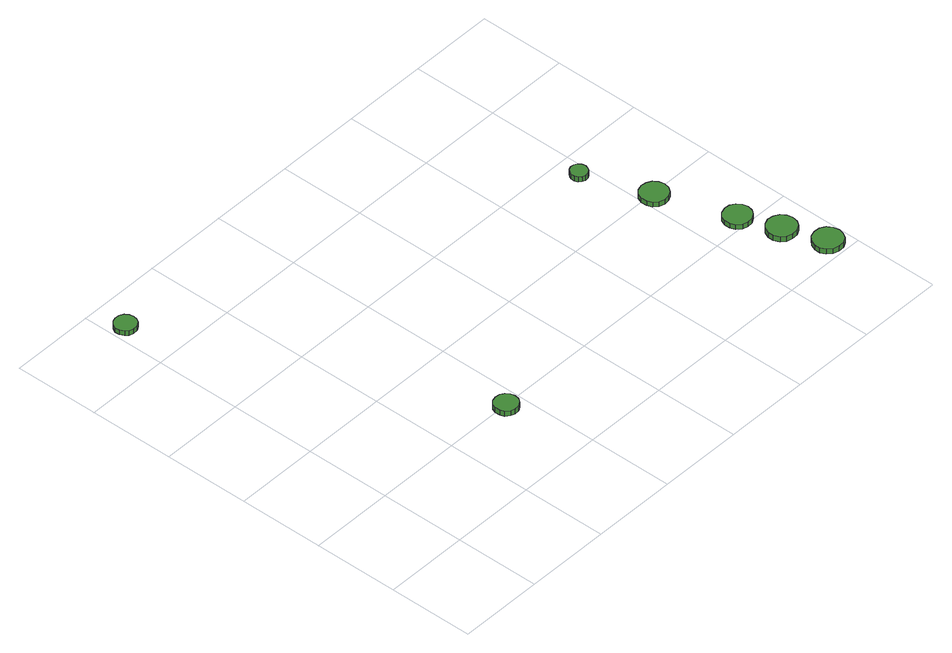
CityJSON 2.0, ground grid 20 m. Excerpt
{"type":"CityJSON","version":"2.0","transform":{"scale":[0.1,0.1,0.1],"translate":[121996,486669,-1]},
"CityObjects":{
"tree1":{"type":"SolitaryVegetationObject","attributes":{"function":"something"},"geometry":[{"type":"MultiSurface","lod":"1","boundaries":[[[0,1,2,3,4,5,6,7,8,9,10,11,12,13,14]],[[15,16,17,18,19,20,21,22,23,24,25,26,27,28,29]],[[0,29,28,1]],[[1,28,27,2]],[[2,27,26,3]],[[3,26,25,4]],[[4,25,24,5]],[[5,24,23,6]],[[6,23,22,7]],[[7,22,21,8]],[[8,21,20,9]],[[9,20,19,10]],[[10,19,18,11]],[[11,18,17,12]],[[12,17,16,13]],[[13,16,15,14]],[[14,15,29,0]]]}]},
"tree2":{"type":"SolitaryVegetationObject","attributes":{"function":"something"},"geometry":[{"type":"MultiSurface","lod":"1","boundaries":[[[30,31,32,33,34,35,36,37,38,39,40,41,42,43,44]],[[45,46,47,48,49,50,51,52,53,54,55,56,57,58,59]],[[30,59,58,31]],[[31,58,57,32]],[[32,57,56,33]],[[33,56,55,34]],[[34,55,54,35]],[[35,54,53,36]],[[36,53,52,37]],[[37,52,51,38]],[[38,51,50,39]],[[39,50,49,40]],[[40,49,48,41]],[[41,48,47,42]],[[42,47,46,43]],[[43,46,45,44]],[[44,45,59,30]]]}]},
"tree3":{"type":"SolitaryVegetationObject","attributes":{"function":"something"},"geometry":[{"type":"MultiSurface","lod":"1","boundaries":[[[60,61,62,63,64,65,66,67,68,69,70,71,72,73,74]],[[75,76,77,78,79,80,81,82,83,84,85,86,87,88,89]],[[60,89,88,61]],[[61,88,87,62]],[[62,87,86,63]],[[63,86,85,64]],[[64,85,84,65]],[[65,84,83,66]],[[66,83,82,67]],[[67,82,81,68]],[[68,81,80,69]],[[69,80,79,70]],[[70,79,78,71]],[[71,78,77,72]],[[72,77,76,73]],[[73,76,75,74]],[[74,75,89,60]]]}]},
"tree4":{"type":"SolitaryVegetationObject","attributes":{"function":"something"},"geometry":[{"type":"MultiSurface","lod":"1","boundaries":[[[90,91,92,93,94,95,96,97,98,99,100,101,102,103,104]],[[105,106,107,108,109,110,111,112,113,114,115,116,117,118,119]],[[90,119,118,91]],[[91,118,117,92]],[[92,117,116,93]],[[93,116,115,94]],[[94,115,114,95]],[[95,114,113,96]],[[96,113,112,97]],[[97,112,111,98]],[[98,111,110,99]],[[99,110,109,100]],[[100,109,108,101]],[[101,108,107,102]],[[102,107,106,103]],[[103,106,105,104]],[[104,105,119,90]]]}]},
"tree5":{"type":"SolitaryVegetationObject","attributes":{"function":"something"},"geometry":[{"type":"MultiSurface","lod":"1","boundaries":[[[120,121,122,123,124,125,126,127,128,129,130,131,132,133,134]],[[135,136,137,138,139,140,141,142,143,144,145,146,147,148,149]],[[120,149,148,121]],[[121,148,147,122]],[[122,147,146,123]],[[123,146,145,124]],[[124,145,144,125]],[[125,144,143,126]],[[126,143,142,127]],[[127,142,141,128]],[[128,141,140,129]],[[129,140,139,130]],[[130,139,138,131]],[[131,138,137,132]],[[132,137,136,133]],[[133,136,135,134]],[[134,135,149,120]]]}]},
"tree6":{"type":"SolitaryVegetationObject","attributes":{"function":"something"},"geometry":[{"type":"MultiSurface","lod":"1","boundaries":[[[150,151,152,153,154,155,156,157,158,159,160,161,162,163,164]],[[165,166,167,168,169,170,171,172,173,174,175,176,177,178,179]],[[150,179,178,151]],[[151,178,177,152]],[[152,177,176,153]],[[153,176,175,154]],[[154,175,174,155]],[[155,174,173,156]],[[156,173,172,157]],[[157,172,171,158]],[[158,171,170,159]],[[159,170,169,160]],[[160,169,168,161]],[[161,168,167,162]],[[162,167,166,163]],[[163,166,165,164]],[[164,165,179,150]]]}]},
"tree7":{"type":"SolitaryVegetationObject","attributes":{"function":"something"},"geometry":[{"type":"MultiSurface","lod":"1","boundaries":[[[180,181,182,183,184,185,186,187,188,189,190,191,192,193,194]],[[195,196,197,198,199,200,201,202,203,204,205,206,207,208,209]],[[180,209,208,181]],[[181,208,207,182]],[[182,207,206,183]],[[183,206,205,184]],[[184,205,204,185]],[[185,204,203,186]],[[186,203,202,187]],[[187,202,201,188]],[[188,201,200,189]],[[189,200,199,190]],[[190,199,198,191]],[[191,198,197,192]],[[192,197,196,193]],[[193,196,195,194]],[[194,195,209,180]]]}]}
},
"vertices":[
[59,923,19],[57,933,19],[51,942,19],[42,947,19],[31,948,19],[21,945,19],[14,938,19],[9,928,19],[9,918,19],[14,908,19],[21,901,19],[31,898,19],[42,899,19],[51,904,19],[57,913,19],[57,913,7],[51,904,7],[42,899,7],[31,898,7],[21,901,7],[14,908,7],[9,918,7],[9,928,7],[14,938,7],[21,945,7],[31,948,7],[42,947,7],[51,942,7],[57,933,7],[59,923,7],
[385,193,22],[383,204,22],[376,213,22],[367,219,22],[355,220,22],[345,217,22],[336,209,22],[332,199,22],[332,188,22],[336,177,22],[345,170,22],[355,166,22],[367,167,22],[376,173,22],[383,182,22],[383,182,9],[376,173,9],[367,167,9],[355,166,9],[345,170,9],[336,177,9],[332,188,9],[332,199,9],[336,209,9],[345,217,9],[355,220,9],[367,219,9],[376,213,9],[383,204,9],[385,193,9],
[990,542,27],[988,550,27],[983,557,27],[976,561,27],[968,562,27],[960,559,27],[954,553,27],[951,546,27],[951,538,27],[954,530,27],[960,525,27],[968,522,27],[976,523,27],[983,527,27],[988,534,27],[988,534,14],[983,527,14],[976,523,14],[968,522,14],[960,525,14],[954,530,14],[951,538,14],[951,546,14],[954,553,14],[960,559,14],[968,562,14],[976,561,14],[983,557,14],[988,550,14],[990,542,14],
[1055,388,26],[1052,401,26],[1044,412,26],[1033,418,26],[1020,420,26],[1007,416,26],[997,407,26],[992,395,26],[992,381,26],[997,369,26],[1007,360,26],[1020,356,26],[1033,358,26],[1044,364,26],[1052,375,26],[1052,375,14],[1044,364,14],[1033,358,14],[1020,356,14],[1007,360,14],[997,369,14],[992,381,14],[992,395,14],[997,407,14],[1007,416,14],[1020,420,14],[1033,418,14],[1044,412,14],[1052,401,14],[1055,388,14],
[1115,218,26],[1112,231,26],[1104,242,26],[1093,249,26],[1080,250,26],[1067,246,26],[1057,237,26],[1052,225,26],[1052,212,26],[1057,200,26],[1067,191,26],[1080,187,26],[1093,188,26],[1104,195,26],[1112,205,26],[1112,205,14],[1104,195,14],[1093,188,14],[1080,187,14],[1067,191,14],[1057,200,14],[1052,212,14],[1052,225,14],[1057,237,14],[1067,246,14],[1080,250,14],[1093,249,14],[1104,242,14],[1112,231,14],[1115,218,14],
[1149,129,27],[1146,143,27],[1138,154,27],[1126,161,27],[1112,163,27],[1098,158,27],[1088,149,27],[1082,136,27],[1082,122,27],[1088,109,27],[1098,100,27],[1112,96,27],[1126,97,27],[1138,104,27],[1146,115,27],[1146,115,14],[1138,104,14],[1126,97,14],[1112,96,14],[1098,100,14],[1088,109,14],[1082,122,14],[1082,136,14],[1088,149,14],[1098,158,14],[1112,163,14],[1126,161,14],[1138,154,14],[1146,143,14],[1149,129,14],
[1183,35,27],[1180,49,27],[1172,61,27],[1160,68,27],[1146,69,27],[1132,65,27],[1122,55,27],[1116,42,27],[1116,28,27],[1122,16,27],[1132,6,27],[1146,2,27],[1160,3,27],[1172,10,27],[1180,22,27],[1180,22,14],[1172,10,14],[1160,3,14],[1146,2,14],[1132,6,14],[1122,16,14],[1116,28,14],[1116,42,14],[1122,55,14],[1132,65,14],[1146,69,14],[1160,68,14],[1172,61,14],[1180,49,14],[1183,35,14]
]}
